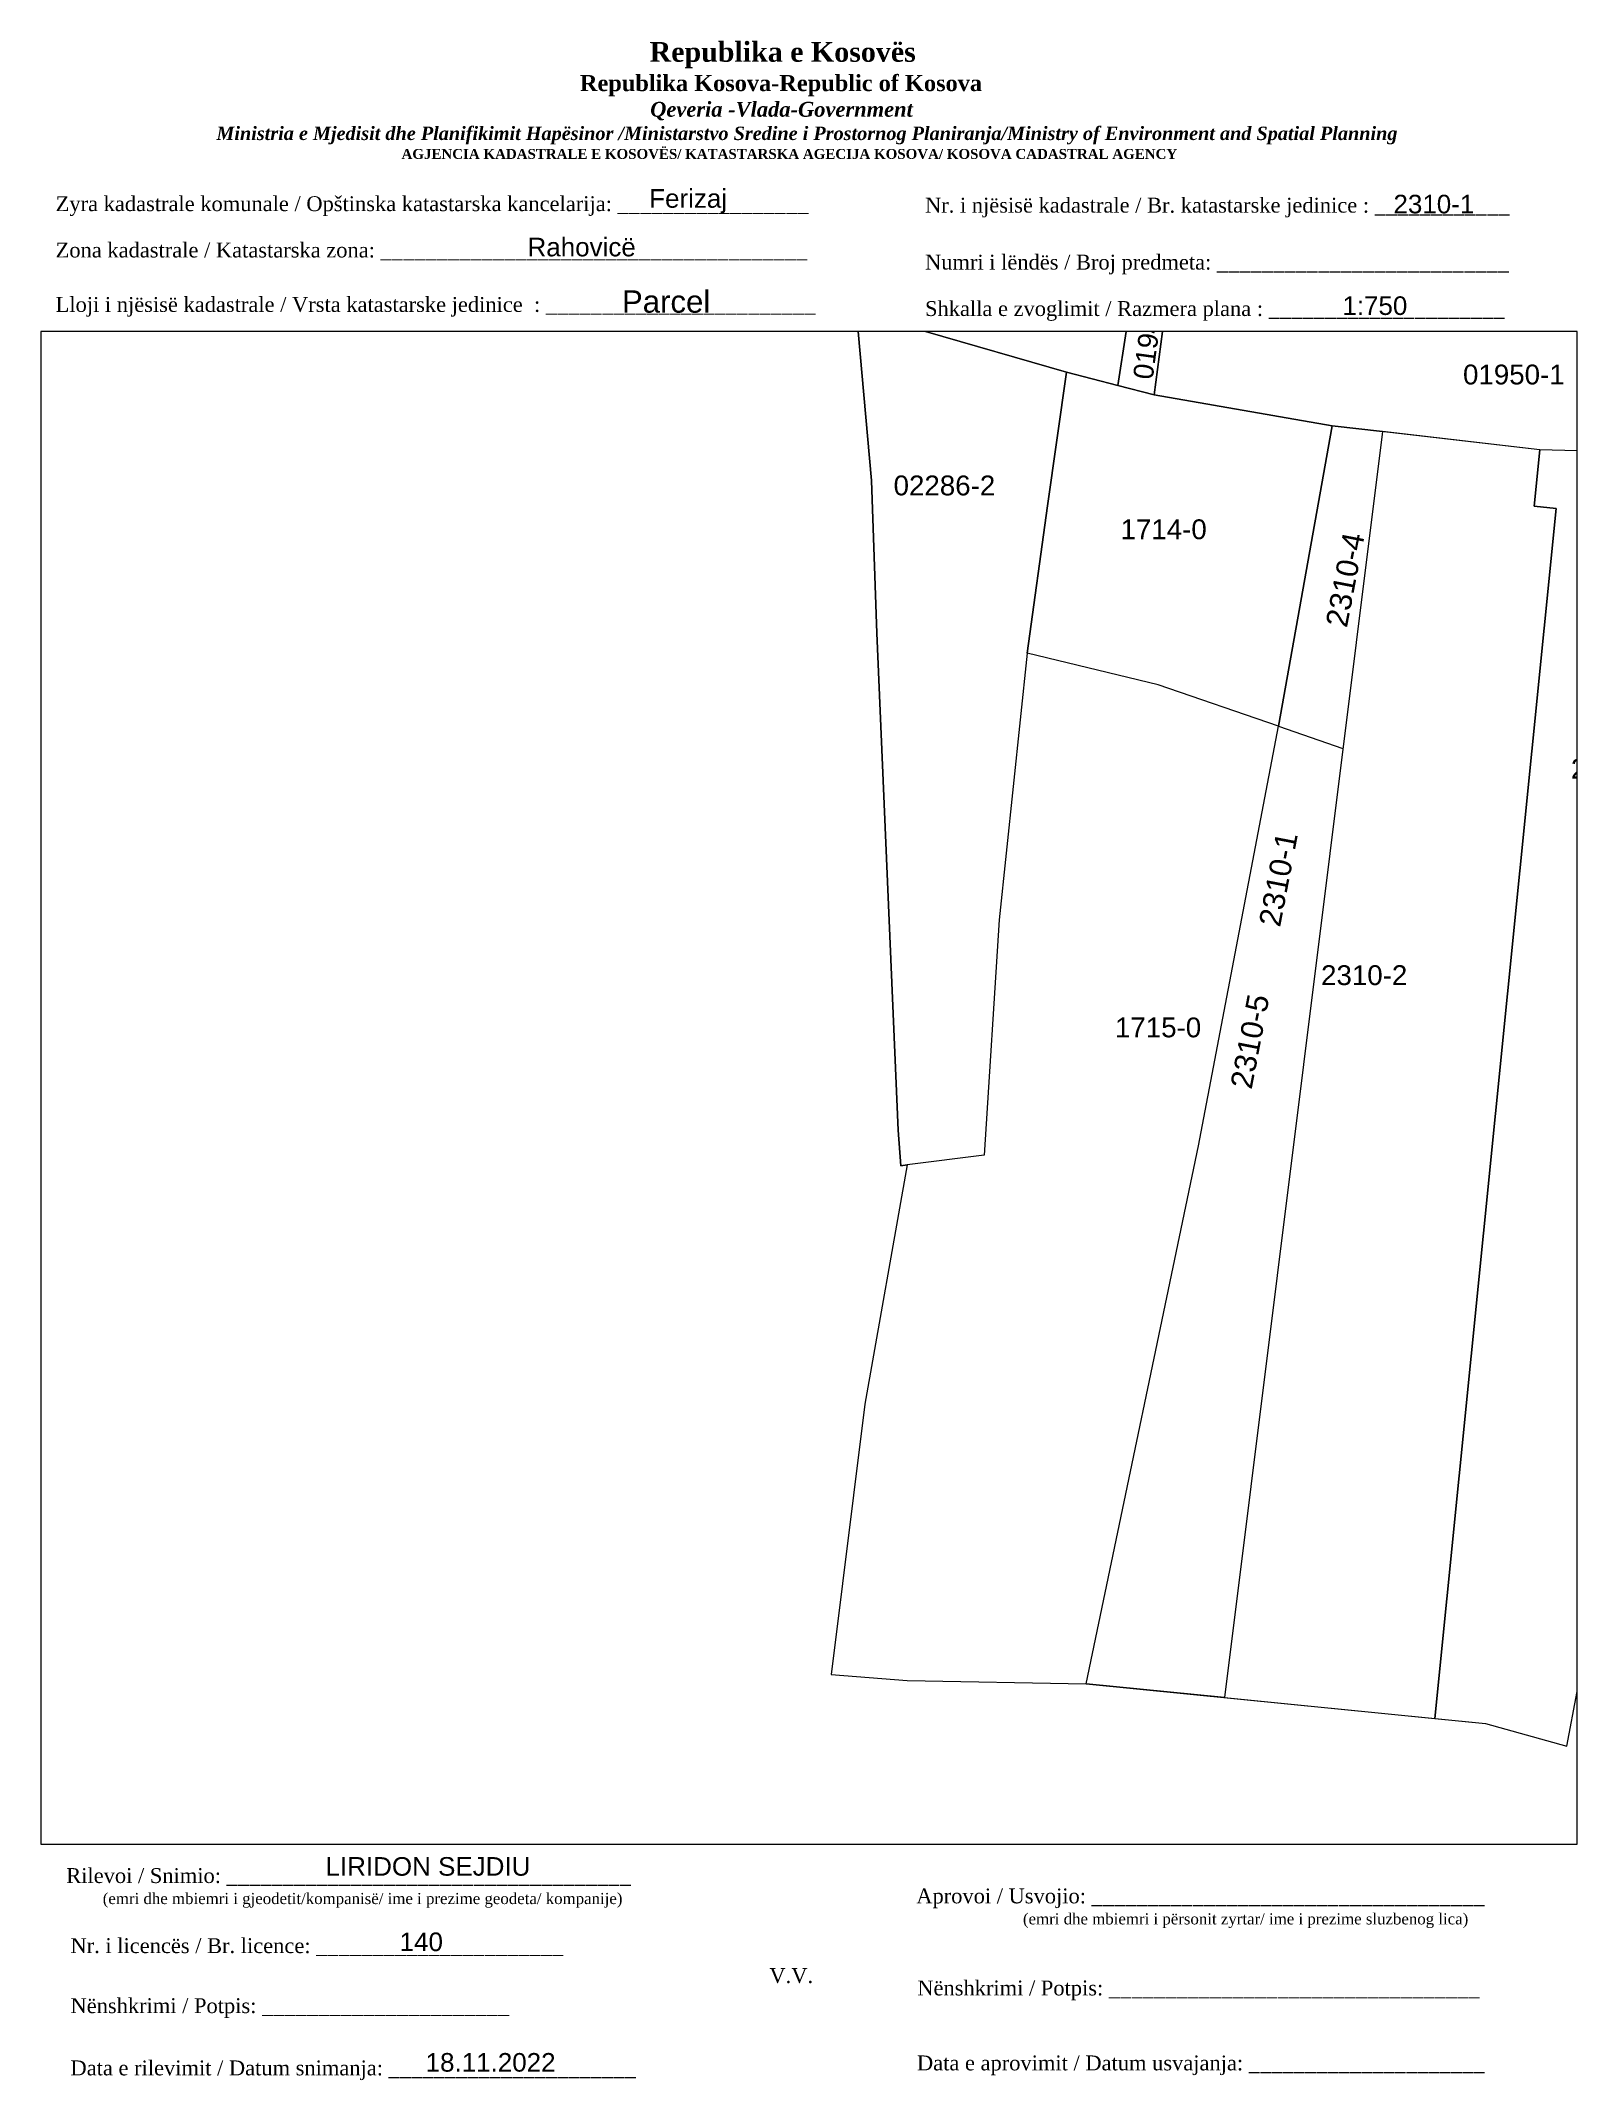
# Paper-space layout 'Manuali' of a CAD drawing. Header units: metres, sheet in millimetres. Extents: x 1 to 208, y 2 to 276.
# The model-space entities are those that its viewports show. They can reach past a viewport. Long polylines and large blocks are cut down to what shows.
import ezdxf

# ---------------------------------------------------------------- set-up
doc = ezdxf.new("R2010")
doc.units = ezdxf.units.M
doc.layers.get('0').update_dxf_attribs({"lineweight": 0})
for name, color, linetype, lineweight in [('ara ndrjet ekzekutuara', 7, 'Continuous', 0), ('Korniza e jashtme', 7, 'Continuous', 0), ('Nr Parceles Baze', 7, 'Continuous', 0), ('Nr-Ri', 1, 'Continuous', 0), ('Parc-Kojshi', 251, 'Continuous', 0), ('ParcBazePo', 7, 'Continuous', 0), ('rregullimi salihi', 5, 'Continuous', 0)]:
    doc.layers.add(name, color=color, linetype=linetype, lineweight=lineweight)
doc.styles.get("Standard").update_dxf_attribs({"font": 'arial.ttf'})

msp = doc.modelspace()

# ---------------------------------------------------------------- linework, layer by layer
at = {"flags": 128}
msp.add_lwpolyline([(7519054.31, 4698226.79), (7519052.11, 4698227.01)], dxfattribs=at)
at = {"layer": 'ara ndrjet ekzekutuara', "flags": 128}
for points in [[(7519010.1, 4698239.19), (7519017.41, 4698286.12), (7519020.44, 4698286.12), (7519017.41, 4698265.95), (7519013.77, 4698238.24), (7519010.1, 4698239.19)], [(7519036.79, 4698234.53), (7519020.86, 4698106.86), (7519006.92, 4698108.25), (7519018.25, 4698162.48), (7519026.3, 4698204.81), (7519031.71, 4698235.12), (7519036.79, 4698234.53)]]:
    msp.add_lwpolyline(points, dxfattribs=at)
msp.add_lwpolyline([(7519054.31, 4698226.79), (7519052.11, 4698227.01), (7519052.68, 4698232.69), (7519036.79, 4698234.53), (7519020.86, 4698106.86), (7519042.09, 4698104.73)], close=True, dxfattribs=at)
at = {"layer": 'Parc-Kojshi', "flags": 128}
for points in [[(7519084.51, 4698284.45), (7519070.65, 4698254.53), (7519064.5, 4698235.29), (7519063.26, 4698232.45), (7519052.68, 4698232.69), (7519036.79, 4698234.53), (7519031.71, 4698235.12), (7519013.77, 4698238.24), (7519017.41, 4698265.95), (7519020.44, 4698286.12), (7519027.04, 4698291.33), (7519041.63, 4698302.84), (7519064.07, 4698302.84), (7519069.98, 4698302.81), (7519084.51, 4698284.45)], [(7519006.92, 4698108.25), (7519047.19, 4698104.22), (7519055.38, 4698101.95), (7519062.23, 4698137.55)], [(7519063.26, 4698232.45), (7519052.68, 4698232.69), (7519031.71, 4698235.12), (7519013.77, 4698238.24), (7519010.1, 4698239.19), (7519004.91, 4698240.54), (7518983.72, 4698246.63), (7518985.26, 4698229.59), (7518985.79, 4698214.19), (7518987.95, 4698164.09), (7518988.21, 4698160.47), (7518988.85, 4698160.57), (7518984.59, 4698136.43), (7518981.17, 4698109.17), (7518988.85, 4698108.57), (7519006.92, 4698108.25)], [(7519000.97, 4698212.18), (7518998.14, 4698185.28), (7518996.6, 4698161.57), (7518988.85, 4698160.57), (7518988.21, 4698160.47), (7518987.95, 4698164.09), (7518985.79, 4698214.19), (7518985.26, 4698229.59), (7518983.72, 4698246.63), (7519004.91, 4698240.54), (7519003.01, 4698227.06), (7519000.97, 4698212.18)], [(7519026.3, 4698204.81), (7519014.16, 4698208.99), (7519000.97, 4698212.18), (7519003.01, 4698227.06), (7519004.91, 4698240.54), (7519010.1, 4698239.19), (7519013.77, 4698238.24), (7519031.71, 4698235.12), (7519026.3, 4698204.81)]]:
    msp.add_lwpolyline(points, dxfattribs=at)
for points in [[(7519075.77, 4698205.15), (7519079.99, 4698224.9), (7519076.15, 4698227.38), (7519063.26, 4698232.45), (7519052.68, 4698232.69), (7519052.11, 4698227.01), (7519054.31, 4698226.79), (7519042.09, 4698104.73), (7519047.19, 4698104.22), (7519055.38, 4698101.95), (7519062.23, 4698137.55), (7519068.22, 4698166.79), (7519072.18, 4698187.33)], [(7519026.3, 4698204.81), (7519014.16, 4698208.99), (7519000.97, 4698212.18), (7518998.14, 4698185.28), (7518996.6, 4698161.57), (7518988.85, 4698160.57), (7518984.59, 4698136.43), (7518981.17, 4698109.17), (7518988.85, 4698108.57), (7519006.92, 4698108.25), (7519018.25, 4698162.48)]]:
    msp.add_lwpolyline(points, close=True, dxfattribs=at)
at = {"layer": 'ParcBazePo', "flags": 128}
for points in [[(7519017.41, 4698286.12), (7519010.1, 4698239.19), (7519004.91, 4698240.54), (7518983.72, 4698246.63), (7518983.55, 4698248.47), (7518986.36, 4698284.64), (7519004.54, 4698286.16), (7519009.04, 4698286.15), (7519017.41, 4698286.12)], [(7519036.79, 4698234.53), (7519020.86, 4698106.86)]]:
    msp.add_lwpolyline(points, dxfattribs=at)
at = {"layer": 'rregullimi salihi', "color": 1, "flags": 128}
msp.add_lwpolyline([(7519026.3, 4698204.81), (7519032.8, 4698202.57)], dxfattribs=at)

# ---------------------------------------------------------------- texts
at = {"layer": 'Nr Parceles Baze'}
msp.add_text('2310-1', height=2.2, rotation=79.1219, dxfattribs=at).set_placement((7519026.46, 4698184.48))
at = {"layer": 'Nr-Ri'}
for s, p in [('2310-4', (7519033.2, 4698214.68)), ('2310-5', (7519023.59, 4698168.12))]:
    msp.add_text(s, height=2.2, rotation=79.1219, dxfattribs=at).set_placement(p)
at = {"layer": 'Parc-Kojshi'}
msp.add_text('01949-5', height=2, rotation=82.2516, dxfattribs=at).set_placement((7519013.6, 4698239.7))
for s, p in [('01950-1', (7519044.92, 4698239.29)), ('02286-2', (7518987.48, 4698228.1)), ('1714-0', (7519010.37, 4698223.68)), ('1715-0', (7519009.81, 4698173.44))]:
    msp.add_text(s, height=2, dxfattribs=at).set_placement(p)
at = {"layer": 'Parc-Kojshi', "char_height": 2, "width": 10.9902, "attachment_point": 1}
for s, insert in [('2310-3 ', (7519055.8, 4698201.53)), ('2310-2 ', (7519030.6, 4698180.71))]:
    msp.add_mtext(s, dxfattribs=dict(at, insert=insert))

psp = doc.layouts.new('Manuali')

# ---------------------------------------------------------------- texts
for s, insert, char_height, width, attachment_point in [('\\pi77.297;{\\fBook Antiqua|b1|i0|c0|p18;\\H1.333x;Republika e Kosovës\\fTimes New Roman|b1|i0|c0|p18;\\P\\pi67.927;\\fBook Antiqua|b1|i0|c0|p18;\\H0.8125x;Republika Kosova-Republic of Kosova\\fTimes New Roman|b1|i0|c0|p18;\\P\\pi77.378;\\fBook Antiqua|b1|i1|c0|p18;\\H0.9233x;Qeveria -Vlada-Government \\P\\pi13.032,l6,t23.033;\\fTimes New Roman|b1|i1|c0|p18;\\H0.9x;Ministria e Mjedisit dhe Planifikimit Hapësinor /Ministarstvo Sredine i Prostornog Planiranja/Ministry of Environment and Spatial Planning\\P\\pi43.931,l0,tz;\\fBook Antiqua|b1|i0|c0|p18;\\H0.7406x;AGJENCIA KADASTRALE E KOSOVËS/ KATASTARSKA AGECIJA KOSOVA/ KOSOVA CADASTRAL AGENCY}', (5.57, 275.89), 2, 191.8237, 1), ('{\\fTimes New Roman|b0|i0|c0|p18;Zyra kadastrale komunale / Opštinska katastarska kancelarija: _________________}', (2.98, 255.14), 2, 100.6873, 1), ('Ferizaj', (88.05, 254.47), 2.5, 9.9735, 5), ('{\\fTimes New Roman|b0|i0|c0|p18;Nr. i njësisë kadastrale / Br. katastarske jedinice : ____________}', (119.91, 254.94), 2, 79.9484, 1), ('2310-1', (188.35, 254.07), 2.5, 9.6047, 5), ('Rahovicë', (73.73, 248.29), 2.5, 41.1507, 5), ('{\\fTimes New Roman|b0|i0|c0|p18;Zona kadastrale / Katastarska zona: ______________________________________}', (2.98, 248.91), 2, 100.6873, 1), ('{\\fTimes New Roman|b0|i0|c0|p18;Numri i lëndës / Broj predmeta: __________________________}', (119.91, 247.28), 2, 79.9484, 1), ('{\\fTimes New Roman|b0|i0|c0|p18;Lloji i njësisë kadastrale / Vrsta katastarske jedinice  : ________________________}', (2.98, 241.59), 2, 100.6873, 1), ('{\\fArial|b0|i0|c0|p34;Parcel}', (85.09, 240.96), 3, 11.2939, 5), ('1:750', (180.41, 240.41), 2.5, 10.1784, 5), ('{\\fTimes New Roman|b0|i0|c0|p18;Shkalla e zvoglimit / Razmera plana : _____________________}', (119.91, 241.04), 2, 79.9484, 1), ('{\\fTimes New Roman|b0|i0|c0|p18;Rilevoi / Snimio: ____________________________________\\P     \\H0.75x;(emri dhe mbiemri i gjeodetit/kompanisë/ ime i prezime geodeta/ kompanije)}', (42.38, 27.65), 2, 74.7958, 5), ('LIRIDON SEJDIU', (53.06, 30.53), 2.5, 27.1816, 5), ('{\\fTimes New Roman|b0|i0|c0|p18; Aprovoi / Usvojio: ___________________________________\\P                    \\H0.75x;(emri dhe mbiemri i përsonit zyrtar/ ime i prezime sluzbenog lica)}', (117.98, 27.58), 2, 83.344, 1), ('{\\fTimes New Roman|b0|i0|c0|p18;Nr. i licencës / Br. licence: ______________________\\P                                }', (4.98, 20.89), 2, 83.344, 1), ('140', (52.16, 20.39), 2.5, 5.3971, 5), ('{\\fTimes New Roman|b0|i0|c0|p18;V.V.                                 }', (101.92, 15.84), 2, 5.7076, 5), ('{\\fTimes New Roman|b0|i0|c0|p18; Nënshkrimi / Potpis: _________________________________}', (118.12, 15.2), 2, 83.344, 1), ('{\\fTimes New Roman|b0|i0|c0|p18;Nënshkrimi / Potpis: ______________________\\P                                 }', (4.98, 12.82), 2, 83.344, 1), ('{\\fTimes New Roman|b0|i0|c0|p18;Data e rilevimit / Datum snimanja: ______________________\\P                                 }', (4.98, 4.45), 2, 83.344, 1), ('18.11.2022', (61.48, 4.18), 2.5, 21.186, 5), ('{\\fTimes New Roman|b0|i0|c0|p18; Data e aprovimit / Datum usvajanja: _____________________}', (118.07, 5.12), 2, 83.344, 1)]:
    psp.add_mtext(s, dxfattribs=dict(insert=insert, char_height=char_height, width=width, attachment_point=attachment_point))

# ---------------------------------------------------------------- viewports
at = {"layer": 'Korniza e jashtme', "view_target_point": (370776.43, 310629.57)}
psp.add_viewport(center=(104.31, 135.25), size=(206.65, 203.4046), view_center_point=(7148202.52, 4387538.78), view_height=152.5534, dxfattribs=at)

doc.saveas('drawing.dxf')
